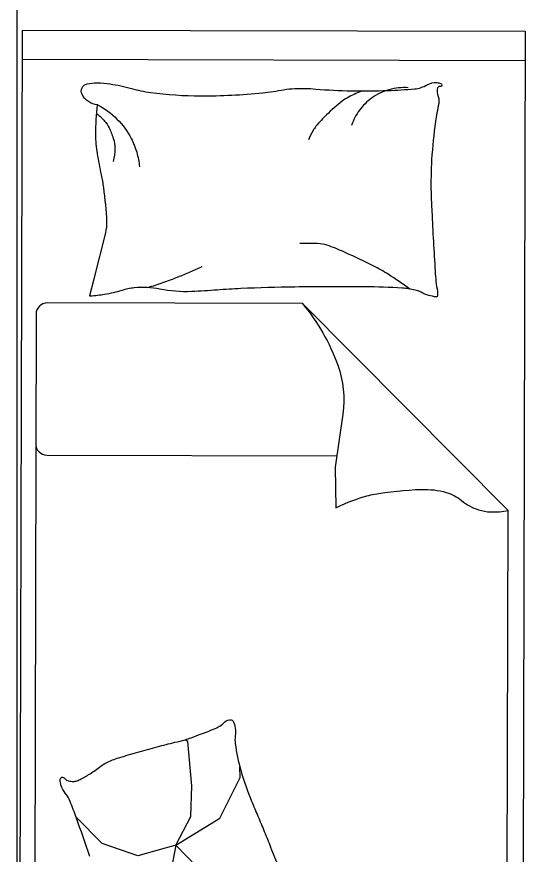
# Model space of a CAD drawing. Extents: x 39238 to 748440, y -374049 to 522939.
# Drawn here: x 108472 to 109382, y 203620 to 205122 of the extents above; entities that cross this region are included whole.
import ezdxf

# ---------------------------------------------------------------- set-up
doc = ezdxf.new("R2010")
doc.units = 0
doc.header["$LTSCALE"] = 1000
doc.header["$MEASUREMENT"] = 0
doc.linetypes.add('DOTE', pattern=[2.42, 2, -0.2, 0.02, -0.2])
doc.layers.add('DOTE', color=1, linetype='DOTE')
doc.layers.add('家具', color=8, linetype='Continuous')
doc.styles.add('DIM_FONT', font='simplex_.ttf', dxfattribs={"width": 0.7, "bigfont": 'GBCBIG'})

# ---------------------------------------------------------------- blocks, each defined once
blk = doc.blocks.new('M_C55HKH')
for p, q in [((0, -52.4), (900, -52.4)), ((502.6, -488.5), (45.8, -488.5)), ((502.6, -488.5), (871.6, -858.3)), ((25.8, -508.5), (25.8, -1967.8)), ((45.8, -761.1), (564.4, -761.1)), ((871.6, -1967.8), (871.6, -858.3)), ((299.4, -1273), (294.5, -1270)), ((306.6, -1352.3), (299.4, -1273)), ((393.4, -1337.5), (392.3, -1318.1)), ((357, -1410.4), (393.4, -1337.5)), ((304.8, -1407.4), (306.6, -1352.3)), ((146.2, -1456.3), (99.8, -1409.5)), ((278.4, -1459.1), (304.8, -1407.4)), ((278.4, -1459.1), (357, -1410.4)), ((210.6, -1478.3), (146.2, -1456.3)), ((278.4, -1459.1), (210.6, -1478.3)), ((278.4, -1459.1), (251, -1605.9)), ((316.5, -1498.2), (278.4, -1459.1))]:
    blk.add_line(p, q)
blk.add_lwpolyline([(0, -2000), (0, 0), (900, 0), (900, -2000)], close=True)
for points in [[(135.1, -133.6, -0.263368), (107.1, -114.8, -0.494818), (116.3, -96.1, -0.049225), (134, -94.3, -0.036831), (157.6, -96.1, -0.031893), (195.6, -104.2, 0.035782), (229.5, -111.2, 0.032941), (319.2, -117.1, 0.026564), (430.4, -111.2, 0.017905), (467.9, -105.8, -0.033397), (488.1, -103.6, -0.03204), (525.2, -104.3, 0.018442), (589.5, -107.3, 0.010837), (654.3, -106.6, 0.014624), (702.2, -103.6, 0.111249), (724.7, -96.3, -0.153708), (741.6, -92.3, -0.076444), (749.1, -94, -0.215512), (751, -96.1, -0.585858), (748.4, -99.1, 0.363489), (743.5, -101.7, 0.191716), (743.4, -113.2, -0.129675), (745.4, -129.9, -0.01735), (742.4, -146.7, 0.019326), (739.8, -161.8, 0.018818), (733.1, -230.1, 0.021828), (732.2, -289.4, 0.006204), (733.6, -323.2, 0.001963), (739.8, -430.1, 0.028341), (744, -466.2, -0.117014), (743.5, -475.1, -0.36606), (742.1, -476.1, -0.03973), (728.5, -473.3, -0.048309), (714.7, -467.8, 0.062981), (704.1, -463.9, 0.04058), (680.7, -460.5, 0.014345), (613.9, -458.3, 0.005484), (488.5, -459, 0.007153), (392.3, -462, 0.008762), (349.8, -464.7, -0.008153), (304.1, -467.6, -0.06251), (247, -463.2, 0.078669), (201.4, -461.2, 0.047825), (179, -465.9, -0.034494), (148.2, -473.3, -0.023571), (122.9, -476.3, -0.510228), (121.9, -475.1), (129.4, -445.1), (150.1, -362.6, 0.073041), (152.1, -343, 0.023305), (146.3, -281.9, 0.018299), (142.3, -259, -0.01097), (134.9, -221, -0.042281), (132, -186.7, -0.027201), (134.9, -133.3)], [(690.9, -101.7, 0.088153), (656.4, -105.2, 0.088153), (625.2, -120.5, 0.077547), (603.6, -142.1, 0.077547), (589.5, -169.3)], [(608.9, -107.4, 0.027842), (585.2, -118, 0.048685), (572.6, -126.1, 0.023666), (544.7, -150.5, 0.031223), (525.7, -171.1, 0.046801), (520.6, -178.8, 0.023191), (512.5, -195.5)], [(134.9, -133.6, -0.077379), (169.7, -158.9, -0.077379), (195.2, -193.7, -0.047525), (205.1, -218.3, -0.047525), (210.2, -244.3)], [(133.4, -149.6, -0.05369), (147.6, -162.6, -0.070312), (155.7, -174.9, -0.015448), (159.5, -183.4, -0.013244), (163.2, -193.7, -0.082127), (166.2, -211.7, -0.064164), (163.2, -234.9)], [(694.7, -462, 0.016108), (655.8, -435.8, 0.024599), (629, -420.7, 0.009477), (579.9, -397.4, 0.015937), (550.1, -385.1, 0.072521), (533.7, -381.5, 0.033339), (497.5, -381.3)], [(225.5, -460.5, 0.009729), (252.8, -451.5, 0.009729), (279.7, -441.4, 0.007971), (301.4, -432.3, 0.007971), (322.9, -422.6)], [(502.6, -488.5, -0.085272), (565.9, -598.6, -0.124044), (575.2, -686.2), (561.5, -781.6), (563.3, -854.1)], [(563.3, -854.1, -0.027362), (601.8, -837.7, -0.040834), (628.9, -830.3, -0.038441), (716.6, -820.8, -0.076528), (760.7, -826.1, -0.103649), (788.2, -840.5, 0.093398), (818.4, -857, 0.072727), (840.5, -860.8, 0.052315), (871.6, -858.3)], [(124.3, -1479.6, 0.00456), (99.8, -1409.5, 0.01125), (89, -1381.3, 0.069394), (80.2, -1366.2, -0.079756), (72.8, -1352.9, -0.106399), (71.2, -1341.1, -0.328642), (73.9, -1337.9, -0.299547), (79.1, -1339.9, 0.189917), (86.1, -1344.3, 0.033518), (94.3, -1345.3, 0.075627), (98, -1345, 0.053489), (104.3, -1342.6, 0.017838), (121.9, -1333, 0.038394), (141.4, -1319.4, -0.059529), (154.4, -1311.1, -0.035943), (175.4, -1302.8, -0.011245), (244.6, -1282.8, -0.006203), (276.3, -1274.7, 0.010783), (294.5, -1270, 0.019485), (305.2, -1266.5, 0.005062), (345.4, -1251, 0.101392), (365.7, -1237.8, -0.223768), (376.5, -1234, -0.25558), (380.2, -1236.5, -0.081563), (384.2, -1249.1, -0.071805), (384.2, -1262.7, 0.069985), (384.1, -1276.8, 0.03546), (394.2, -1324.5, 0.029432), (413.7, -1379.8, 0.001554), (425, -1406.6, -0.00152), (436.5, -1433.9, -0.004735), (448, -1462.2, 0.00382), (462.3, -1497.3, 0.296001)]]:
    blk.add_lwpolyline(points, format="xyb")
for centre, start, end in [((45.8, -508.5), 90, 180), ((45.8, -741.1), 180, 270)]:
    blk.add_arc(centre, 20, start, end)
at = {"style": 'DIM_FONT', "width": 0.8, "flags": 9}
for tag in ['YSIZE', 'XSIZE']:
    blk.add_attdef(tag, (0, 0), '', height=0.5, dxfattribs=at)

msp = doc.modelspace()

# ---------------------------------------------------------------- linework, layer by layer
at = {"layer": 'DOTE'}
msp.add_line((108472.2, 207967.7), (108472.2, 189525.9), dxfattribs=at)
msp.add_line((108472.2, 207967.7), (108472.2, 189525.9), dxfattribs=at)
msp.add_line((108472.2, 207967.7), (108472.2, 189525.9), dxfattribs=at)

# ---------------------------------------------------------------- block references
at = {"layer": '家具', "rotation": 359.8564310143042}
msp.add_blockref('M_C55HKH', (108482.2, 205098), dxfattribs=at)

doc.saveas('drawing.dxf')
